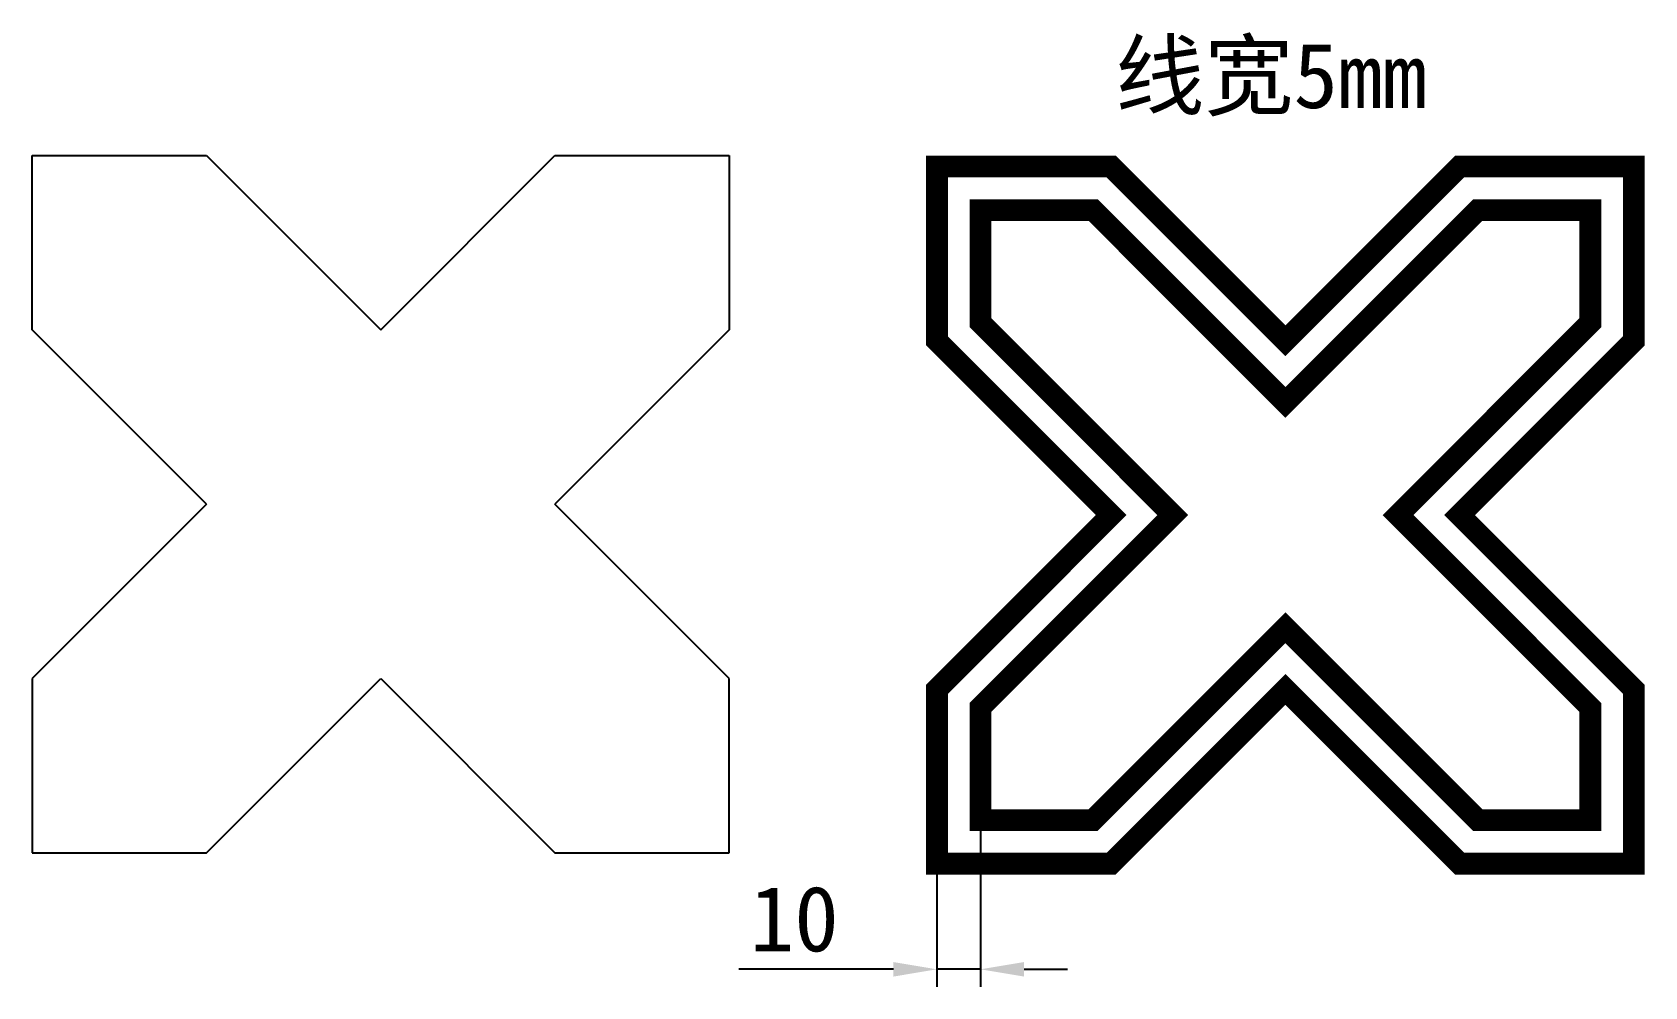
# Model space of a CAD drawing. Header units: millimetres. Extents: x 20 to 390, y 27 to 246.
import ezdxf

# ---------------------------------------------------------------- set-up
doc = ezdxf.new("R2010")
doc.units = ezdxf.units.MM
doc.styles.add('样式 1', font='simsun.ttf')
doc.dimstyles.new('ISO-25', dxfattribs={"dimtxt": 15, "dimasz": 10, "dimexe": 4, "dimexo": 0, "dimgap": 4, "dimtad": 1, "dimdsep": 46, "dimtxsty": 'Standard', "dimcen": 0, "dimclrd": 256, "dimadec": 0, "dimazin": 0, "dimtfac": 1, "dimtmove": 0, "dimatfit": 3, "dimfxl": 0, "dimarcsym": 0})

# ---------------------------------------------------------------- blocks, each defined once
blk = doc.blocks.new('*D1')
at = {"color": 0, "lineweight": -2}
for p, q in [((227.23, 65.23), (227.23, 26.98)), ((237.23, 65.23), (237.23, 26.98))]:
    blk.add_line(p, q, dxfattribs=at)
at = {"lineweight": -2}
for p, q in [((217.23, 30.98), (181.73, 30.98)), ((237.23, 30.98), (227.23, 30.98)), ((247.23, 30.98), (257.23, 30.98))]:
    blk.add_line(p, q, dxfattribs=at)
for points in [[(217.23, 32.64), (217.23, 29.31), (227.23, 30.98)], [(247.23, 32.64), (247.23, 29.31), (237.23, 30.98)]]:
    blk.add_solid(points)
at = {"layer": 'Defpoints', "color": 0}
for p in [(227.23, 65.23), (237.23, 65.23), (227.23, 30.98)]:
    blk.add_point(p, dxfattribs=at)
at = {"color": 0, "insert": (194.48, 42.48), "char_height": 15, "attachment_point": 5}
blk.add_mtext('10', dxfattribs=at)

msp = doc.modelspace()

# ---------------------------------------------------------------- linework, layer by layer
for p, q in [((19.523, 217.722), (59.523, 217.722)), ((19.523, 177.722), (19.523, 217.722)), ((59.523, 217.722), (99.523, 177.722)), ((99.523, 177.722), (139.523, 217.722)), ((139.523, 217.722), (179.523, 217.722)), ((179.523, 217.722), (179.523, 177.722)), ((59.523, 137.722), (19.523, 177.722)), ((179.523, 177.722), (139.523, 137.722)), ((59.523, 137.722), (19.523, 97.722)), ((179.523, 97.722), (139.523, 137.722)), ((19.523, 97.722), (19.523, 57.722)), ((59.523, 57.722), (99.523, 97.722)), ((99.523, 97.722), (139.523, 57.722)), ((179.523, 57.722), (179.523, 97.722)), ((19.523, 57.722), (59.523, 57.722)), ((139.523, 57.722), (179.523, 57.722))]:
    msp.add_line(p, q)
at = {"const_width": 5}
for points in [[(227.233, 215.232), (267.233, 215.232), (307.233, 175.232), (347.233, 215.232), (387.233, 215.232), (387.233, 175.232), (347.233, 135.232), (387.233, 95.232), (387.233, 55.232), (347.233, 55.232), (307.233, 95.232), (267.233, 55.232), (227.233, 55.232), (227.233, 95.232), (267.233, 135.232), (227.233, 175.232)], [(237.233, 205.232), (263.091, 205.232), (307.233, 161.09), (351.375, 205.232), (377.233, 205.232), (377.233, 179.374), (333.091, 135.232), (377.233, 91.09), (377.233, 65.232), (351.375, 65.232), (307.233, 109.374), (263.091, 65.232), (237.233, 65.232), (237.233, 91.09), (281.375, 135.232), (237.233, 179.374)]]:
    msp.add_lwpolyline(points, close=True, dxfattribs=at)

# ---------------------------------------------------------------- texts
at = {"color": 1, "style": '样式 1'}
msp.add_text('线宽5mm', height=15, dxfattribs=at).set_placement((268.16, 228.648))

# ---------------------------------------------------------------- dimensions: what is measured, and where the dimension line sits
at = {"color": 1}
dim = msp.add_linear_dim(base=(227.233, 30.978), p1=(237.233, 65.232), p2=(227.233, 65.232), dimstyle='ISO-25', dxfattribs=at)
dim.commit()
dim.dimension.update_dxf_attribs({"geometry": '*D1', "text_midpoint": (194.483, 42.478)})

doc.saveas('drawing.dxf')
